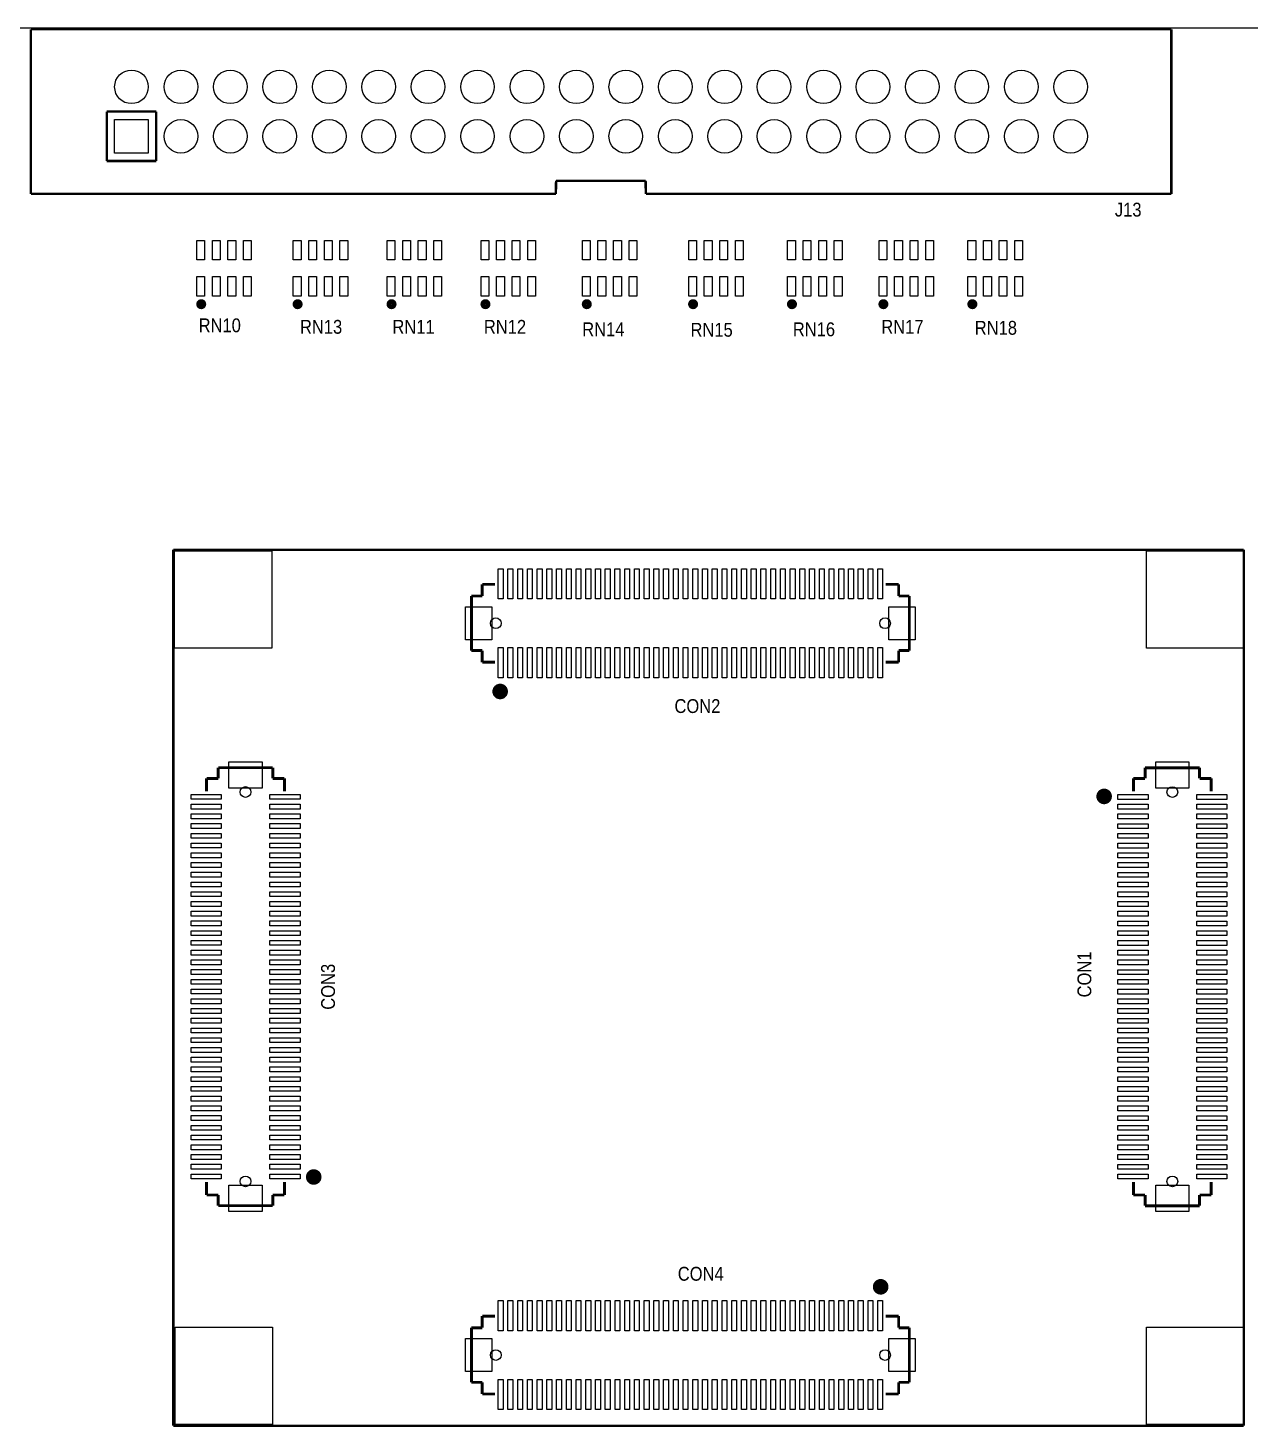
# Model space of a CAD drawing. Extents: x -1 to 188, y -4 to 106.
# Drawn here: x 48.1 to 110.9, y 34.5 to 106.3 of the extents above; entities that cross this region are included whole.
import ezdxf

# ---------------------------------------------------------------- set-up
doc = ezdxf.new("R2010")
doc.units = 0
for name, color, linetype in [('BG_OUTLINE', 3, 'CONTINUOUS'), ('BG_SILKSCREEN_TOP', 2, 'CONTINUOUS'), ('PG_SILKSCREEN_TOP', 6, 'CONTINUOUS'), ('PIN_TOP', 7, 'CONTINUOUS'), ('RD_SILKSCREEN_TOP', 8, 'CONTINUOUS')]:
    doc.layers.add(name, color=color, linetype=linetype)

msp = doc.modelspace()

# ---------------------------------------------------------------- linework, layer by layer
at = {"layer": 'BG_OUTLINE'}
msp.add_lwpolyline([(165.1, 106.3198), (45.988, 106.3198)], dxfattribs=at)
at = {"layer": 'BG_SILKSCREEN_TOP', "const_width": 0.127}
for points in [[(110.5591, 79.5223), (55.5589, 79.5223)], [(55.5589, 79.5223), (55.5589, 34.5222)], [(110.5591, 34.5222), (110.5591, 79.5223)], [(55.5589, 34.5222), (110.5591, 34.5222)]]:
    msp.add_lwpolyline(points, dxfattribs=at)
at = {"layer": 'PG_SILKSCREEN_TOP'}
for points, const_width in [([(48.2376, 106.2612), (106.8375, 106.2612)], 0.127), ([(48.2376, 97.8009), (48.2376, 106.2612)], 0.127), ([(106.8375, 106.2612), (106.8375, 97.8009)], 0.127), ([(52.1376, 102.031), (52.1376, 99.491)], 0.127), ([(54.6776, 102.031), (52.1376, 102.031)], 0.127), ([(54.6776, 99.491), (54.6776, 102.031)], 0.127), ([(52.1376, 99.491), (54.6776, 99.491)], 0.127), ([(75.2262, 98.475), (75.2124, 97.8009)], 0.127), ([(79.8241, 98.475), (75.2262, 98.475)], 0.127), ([(79.8375, 97.8009), (79.8241, 98.475)], 0.127), ([(75.2124, 97.8009), (48.2376, 97.8009)], 0.127), ([(106.8375, 97.8009), (79.8375, 97.8009)], 0.127), ([(71.4273, 77.1464), (71.4273, 77.7464)], 0.1501), ([(71.4273, 77.7464), (72.0943, 77.7464)], 0.1501), ([(92.8273, 77.7464), (92.1603, 77.7464)], 0.1501), ([(92.8273, 77.1464), (92.8273, 77.7464)], 0.1501), ([(70.8774, 74.3463), (70.8774, 77.1464)], 0.1501), ([(70.8774, 77.1464), (71.4273, 77.1464)], 0.1501), ([(93.3773, 77.1464), (92.8273, 77.1464)], 0.1501), ([(93.3773, 74.3463), (93.3773, 77.1464)], 0.1501), ([(71.4273, 74.3463), (70.8774, 74.3463)], 0.1501), ([(71.4273, 73.7464), (71.4273, 74.3463)], 0.1501), ([(92.8273, 73.7464), (92.8273, 74.3463)], 0.1501), ([(92.8273, 74.3463), (93.3773, 74.3463)], 0.1501), ([(72.0943, 73.7464), (71.4273, 73.7464)], 0.1501), ([(92.1603, 73.7464), (92.8273, 73.7464)], 0.1501), ([(60.6674, 68.3273), (57.8673, 68.3273)], 0.1501), ([(57.8673, 68.3273), (57.8673, 67.7774)], 0.1501), ([(60.6674, 67.7774), (60.6674, 68.3273)], 0.1501), ([(105.49, 67.7763), (105.49, 68.3263)], 0.1501), ([(105.49, 68.3263), (108.2901, 68.3263)], 0.1501), ([(108.2901, 68.3263), (108.2901, 67.7763)], 0.1501), ([(57.8673, 67.7774), (57.2673, 67.7774)], 0.1501), ([(57.2673, 67.7774), (57.2673, 67.1104)], 0.1501), ([(61.2673, 67.7774), (60.6674, 67.7774)], 0.1501), ([(61.2673, 67.1104), (61.2673, 67.7774)], 0.1501), ([(104.8901, 67.1093), (104.8901, 67.7763)], 0.1501), ([(104.8901, 67.7763), (105.49, 67.7763)], 0.1501), ([(108.2901, 67.7763), (108.8901, 67.7763)], 0.1501), ([(108.8901, 67.7763), (108.8901, 67.1093)], 0.1501), ([(57.2673, 46.3774), (57.2673, 47.0444)], 0.1501), ([(61.2673, 47.0444), (61.2673, 46.3774)], 0.1501), ([(104.8901, 47.0433), (104.8901, 46.3763)], 0.1501), ([(108.8901, 46.3763), (108.8901, 47.0433)], 0.1501), ([(57.8673, 46.3774), (57.2673, 46.3774)], 0.1501), ([(57.8673, 45.8274), (57.8673, 46.3774)], 0.1501), ([(61.2673, 46.3774), (60.6674, 46.3774)], 0.1501), ([(60.6674, 46.3774), (60.6674, 45.8274)], 0.1501), ([(104.8901, 46.3763), (105.49, 46.3763)], 0.1501), ([(105.49, 46.3763), (105.49, 45.8264)], 0.1501), ([(108.2901, 45.8264), (108.2901, 46.3763)], 0.1501), ([(108.2901, 46.3763), (108.8901, 46.3763)], 0.1501), ([(60.6674, 45.8274), (57.8673, 45.8274)], 0.1501), ([(105.49, 45.8264), (108.2901, 45.8264)], 0.1501), ([(71.4276, 39.5559), (70.8777, 39.5559)], 0.1501), ([(70.8777, 39.5559), (70.8777, 36.7558)], 0.1501), ([(72.0946, 40.1559), (71.4276, 40.1559)], 0.1501), ([(71.4276, 40.1559), (71.4276, 39.5559)], 0.1501), ([(92.1606, 40.1559), (92.8276, 40.1559)], 0.1501), ([(92.8276, 40.1559), (92.8276, 39.5559)], 0.1501), ([(92.8276, 39.5559), (93.3775, 39.5559)], 0.1501), ([(93.3775, 39.5559), (93.3775, 36.7558)], 0.1501), ([(70.8777, 36.7558), (71.4276, 36.7558)], 0.1501), ([(71.4276, 36.7558), (71.4276, 36.1559)], 0.1501), ([(93.3775, 36.7558), (92.8276, 36.7558)], 0.1501), ([(92.8276, 36.7558), (92.8276, 36.1559)], 0.1501), ([(71.4276, 36.1559), (72.0946, 36.1559)], 0.1501), ([(92.8276, 36.1559), (92.1606, 36.1559)], 0.1501)]:
    msp.add_lwpolyline(points, dxfattribs=dict(at, const_width=const_width))
for points, const_width in [([(57.121, 92.1365, 1), (56.86201, 92.13644, 1)], 0.254), ([(62.074, 92.1367, 1), (61.81501, 92.13674, 1)], 0.254), ([(66.9, 92.1365, 1), (66.64101, 92.13644, 1)], 0.254), ([(71.726, 92.1367, 1), (71.46701, 92.13674, 1)], 0.254), ([(76.933, 92.1365, 1), (76.67401, 92.13644, 1)], 0.254), ([(82.394, 92.1367, 1), (82.13501, 92.13674, 1)], 0.254), ([(87.474, 92.1365, 1), (87.21501, 92.13644, 1)], 0.254), ([(92.173, 92.1367, 1), (91.91401, 92.13674, 1)], 0.254), ([(96.745, 92.1367, 1), (96.48601, 92.13674, 1)], 0.254), ([(72.5521, 72.2412, 1), (72.1517, 72.24111, 1)], 0.4), ([(103.3849, 66.6516, 1), (103.38482, 67.05197, 1)], 0.4), ([(62.7725, 47.5021, 1), (62.77259, 47.10172, 1)], 0.4), ([(91.7029, 41.6611, 1), (92.10318, 41.66106, 1)], 0.4)]:
    msp.add_lwpolyline(points, format="xyb", close=True, dxfattribs=dict(at, const_width=const_width))
at = {"layer": 'PIN_TOP'}
for points in [[(52.544, 99.8974), (52.544, 101.6246), (54.2712, 101.6246), (54.2712, 99.8974)], [(57.1661, 94.4089), (56.7661, 94.4089), (56.7661, 95.4089), (57.1661, 95.4089)], [(57.9662, 94.4089), (57.5662, 94.4089), (57.5662, 95.4089), (57.9662, 95.4089)], [(58.766, 94.4089), (58.366, 94.4089), (58.366, 95.4089), (58.766, 95.4089)], [(59.5661, 94.4089), (59.1661, 94.4089), (59.1661, 95.4089), (59.5661, 95.4089)], [(62.1191, 94.4091), (61.7191, 94.4091), (61.7191, 95.4091), (62.1191, 95.4091)], [(62.9192, 94.4091), (62.5192, 94.4091), (62.5192, 95.4091), (62.9192, 95.4091)], [(63.719, 94.4091), (63.319, 94.4091), (63.319, 95.4091), (63.719, 95.4091)], [(64.5191, 94.4091), (64.1191, 94.4091), (64.1191, 95.4091), (64.5191, 95.4091)], [(66.9451, 94.4089), (66.5451, 94.4089), (66.5451, 95.4089), (66.9451, 95.4089)], [(67.7452, 94.4089), (67.3452, 94.4089), (67.3452, 95.4089), (67.7452, 95.4089)], [(68.545, 94.4089), (68.145, 94.4089), (68.145, 95.4089), (68.545, 95.4089)], [(69.3451, 94.4089), (68.9451, 94.4089), (68.9451, 95.4089), (69.3451, 95.4089)], [(71.7711, 94.4091), (71.3711, 94.4091), (71.3711, 95.4091), (71.7711, 95.4091)], [(72.5712, 94.4091), (72.1712, 94.4091), (72.1712, 95.4091), (72.5712, 95.4091)], [(73.371, 94.4091), (72.971, 94.4091), (72.971, 95.4091), (73.371, 95.4091)], [(74.1711, 94.4091), (73.7711, 94.4091), (73.7711, 95.4091), (74.1711, 95.4091)], [(76.9781, 94.4089), (76.5781, 94.4089), (76.5781, 95.4089), (76.9781, 95.4089)], [(77.7782, 94.4089), (77.3782, 94.4089), (77.3782, 95.4089), (77.7782, 95.4089)], [(78.578, 94.4089), (78.178, 94.4089), (78.178, 95.4089), (78.578, 95.4089)], [(79.3781, 94.4089), (78.9781, 94.4089), (78.9781, 95.4089), (79.3781, 95.4089)], [(82.4391, 94.4091), (82.0391, 94.4091), (82.0391, 95.4091), (82.4391, 95.4091)], [(83.2392, 94.4091), (82.8392, 94.4091), (82.8392, 95.4091), (83.2392, 95.4091)], [(84.039, 94.4091), (83.639, 94.4091), (83.639, 95.4091), (84.039, 95.4091)], [(84.8391, 94.4091), (84.4391, 94.4091), (84.4391, 95.4091), (84.8391, 95.4091)], [(87.5191, 94.4089), (87.1191, 94.4089), (87.1191, 95.4089), (87.5191, 95.4089)], [(88.3192, 94.4089), (87.9192, 94.4089), (87.9192, 95.4089), (88.3192, 95.4089)], [(89.119, 94.4089), (88.719, 94.4089), (88.719, 95.4089), (89.119, 95.4089)], [(89.9191, 94.4089), (89.5191, 94.4089), (89.5191, 95.4089), (89.9191, 95.4089)], [(92.2181, 94.4091), (91.8181, 94.4091), (91.8181, 95.4091), (92.2181, 95.4091)], [(93.0182, 94.4091), (92.6182, 94.4091), (92.6182, 95.4091), (93.0182, 95.4091)], [(93.818, 94.4091), (93.418, 94.4091), (93.418, 95.4091), (93.818, 95.4091)], [(94.6181, 94.4091), (94.2181, 94.4091), (94.2181, 95.4091), (94.6181, 95.4091)], [(96.7901, 94.4091), (96.3901, 94.4091), (96.3901, 95.4091), (96.7901, 95.4091)], [(97.5902, 94.4091), (97.1902, 94.4091), (97.1902, 95.4091), (97.5902, 95.4091)], [(98.39, 94.4091), (97.99, 94.4091), (97.99, 95.4091), (98.39, 95.4091)], [(99.1901, 94.4091), (98.7901, 94.4091), (98.7901, 95.4091), (99.1901, 95.4091)], [(57.1661, 92.5509), (56.7661, 92.5509), (56.7661, 93.5509), (57.1661, 93.5509)], [(57.9662, 92.5509), (57.5662, 92.5509), (57.5662, 93.5509), (57.9662, 93.5509)], [(58.766, 92.5509), (58.366, 92.5509), (58.366, 93.5509), (58.766, 93.5509)], [(59.5661, 92.5509), (59.1661, 92.5509), (59.1661, 93.5509), (59.5661, 93.5509)], [(62.1191, 92.5511), (61.7191, 92.5511), (61.7191, 93.5511), (62.1191, 93.5511)], [(62.9192, 92.5511), (62.5192, 92.5511), (62.5192, 93.5511), (62.9192, 93.5511)], [(63.719, 92.5511), (63.319, 92.5511), (63.319, 93.5511), (63.719, 93.5511)], [(64.5191, 92.5511), (64.1191, 92.5511), (64.1191, 93.5511), (64.5191, 93.5511)], [(66.9451, 92.5509), (66.5451, 92.5509), (66.5451, 93.5509), (66.9451, 93.5509)], [(67.7452, 92.5509), (67.3452, 92.5509), (67.3452, 93.5509), (67.7452, 93.5509)], [(68.545, 92.5509), (68.145, 92.5509), (68.145, 93.5509), (68.545, 93.5509)], [(69.3451, 92.5509), (68.9451, 92.5509), (68.9451, 93.5509), (69.3451, 93.5509)], [(71.7711, 92.5511), (71.3711, 92.5511), (71.3711, 93.5511), (71.7711, 93.5511)], [(72.5712, 92.5511), (72.1712, 92.5511), (72.1712, 93.5511), (72.5712, 93.5511)], [(73.371, 92.5511), (72.971, 92.5511), (72.971, 93.5511), (73.371, 93.5511)], [(74.1711, 92.5511), (73.7711, 92.5511), (73.7711, 93.5511), (74.1711, 93.5511)], [(76.9781, 92.5509), (76.5781, 92.5509), (76.5781, 93.5509), (76.9781, 93.5509)], [(77.7782, 92.5509), (77.3782, 92.5509), (77.3782, 93.5509), (77.7782, 93.5509)], [(78.578, 92.5509), (78.178, 92.5509), (78.178, 93.5509), (78.578, 93.5509)], [(79.3781, 92.5509), (78.9781, 92.5509), (78.9781, 93.5509), (79.3781, 93.5509)], [(82.4391, 92.5511), (82.0391, 92.5511), (82.0391, 93.5511), (82.4391, 93.5511)], [(83.2392, 92.5511), (82.8392, 92.5511), (82.8392, 93.5511), (83.2392, 93.5511)], [(84.039, 92.5511), (83.639, 92.5511), (83.639, 93.5511), (84.039, 93.5511)], [(84.8391, 92.5511), (84.4391, 92.5511), (84.4391, 93.5511), (84.8391, 93.5511)], [(87.5191, 92.5509), (87.1191, 92.5509), (87.1191, 93.5509), (87.5191, 93.5509)], [(88.3192, 92.5509), (87.9192, 92.5509), (87.9192, 93.5509), (88.3192, 93.5509)], [(89.119, 92.5509), (88.719, 92.5509), (88.719, 93.5509), (89.119, 93.5509)], [(89.9191, 92.5509), (89.5191, 92.5509), (89.5191, 93.5509), (89.9191, 93.5509)], [(92.2181, 92.5511), (91.8181, 92.5511), (91.8181, 93.5511), (92.2181, 93.5511)], [(93.0182, 92.5511), (92.6182, 92.5511), (92.6182, 93.5511), (93.0182, 93.5511)], [(93.818, 92.5511), (93.418, 92.5511), (93.418, 93.5511), (93.818, 93.5511)], [(94.6181, 92.5511), (94.2181, 92.5511), (94.2181, 93.5511), (94.6181, 93.5511)], [(96.7901, 92.5511), (96.3901, 92.5511), (96.3901, 93.5511), (96.7901, 93.5511)], [(97.5902, 92.5511), (97.1902, 92.5511), (97.1902, 93.5511), (97.5902, 93.5511)], [(98.39, 92.5511), (97.99, 92.5511), (97.99, 93.5511), (98.39, 93.5511)], [(99.1901, 92.5511), (98.7901, 92.5511), (98.7901, 93.5511), (99.1901, 93.5511)], [(55.6271, 74.4595), (55.6271, 79.4595), (60.6271, 79.4595), (60.6271, 74.4595)], [(105.5635, 74.4595), (105.5635, 79.4595), (110.5635, 79.4595), (110.5635, 74.4595)], [(72.25235, 76.99635), (72.25235, 78.54625), (72.50225, 78.54625), (72.50225, 76.99635)], [(72.75245, 76.99635), (72.75245, 78.54625), (73.00235, 78.54625), (73.00235, 76.99635)], [(73.25235, 76.99635), (73.25235, 78.54625), (73.50225, 78.54625), (73.50225, 76.99635)], [(73.75245, 76.99635), (73.75245, 78.54625), (74.00235, 78.54625), (74.00235, 76.99635)], [(74.25235, 76.99635), (74.25235, 78.54625), (74.50225, 78.54625), (74.50225, 76.99635)], [(74.75245, 76.99635), (74.75245, 78.54625), (75.00235, 78.54625), (75.00235, 76.99635)], [(75.25235, 76.99635), (75.25235, 78.54625), (75.50225, 78.54625), (75.50225, 76.99635)], [(75.75245, 76.99635), (75.75245, 78.54625), (76.00235, 78.54625), (76.00235, 76.99635)], [(76.25225, 76.99635), (76.25225, 78.54625), (76.50215, 78.54625), (76.50215, 76.99635)], [(76.75245, 76.99635), (76.75245, 78.54625), (77.00235, 78.54625), (77.00235, 76.99635)], [(77.25225, 76.99635), (77.25225, 78.54625), (77.50215, 78.54625), (77.50215, 76.99635)], [(77.75245, 76.99635), (77.75245, 78.54625), (78.00235, 78.54625), (78.00235, 76.99635)], [(78.25225, 76.99635), (78.25225, 78.54625), (78.50215, 78.54625), (78.50215, 76.99635)], [(78.75245, 76.99635), (78.75245, 78.54625), (79.00235, 78.54625), (79.00235, 76.99635)], [(79.25225, 76.99635), (79.25225, 78.54625), (79.50215, 78.54625), (79.50215, 76.99635)], [(79.75245, 76.99635), (79.75245, 78.54625), (80.00235, 78.54625), (80.00235, 76.99635)], [(80.25225, 76.99635), (80.25225, 78.54625), (80.50215, 78.54625), (80.50215, 76.99635)], [(80.75245, 76.99635), (80.75245, 78.54625), (81.00235, 78.54625), (81.00235, 76.99635)], [(81.25225, 76.99635), (81.25225, 78.54625), (81.50215, 78.54625), (81.50215, 76.99635)], [(81.75245, 76.99635), (81.75245, 78.54625), (82.00235, 78.54625), (82.00235, 76.99635)], [(82.25225, 76.99635), (82.25225, 78.54625), (82.50215, 78.54625), (82.50215, 76.99635)], [(82.75245, 76.99635), (82.75245, 78.54625), (83.00235, 78.54625), (83.00235, 76.99635)], [(83.25225, 76.99635), (83.25225, 78.54625), (83.50215, 78.54625), (83.50215, 76.99635)], [(83.75245, 76.99635), (83.75245, 78.54625), (84.00235, 78.54625), (84.00235, 76.99635)], [(84.25225, 76.99635), (84.25225, 78.54625), (84.50215, 78.54625), (84.50215, 76.99635)], [(84.75245, 76.99635), (84.75245, 78.54625), (85.00235, 78.54625), (85.00235, 76.99635)], [(85.25225, 76.99635), (85.25225, 78.54625), (85.50215, 78.54625), (85.50215, 76.99635)], [(85.75245, 76.99635), (85.75245, 78.54625), (86.00235, 78.54625), (86.00235, 76.99635)], [(86.25225, 76.99635), (86.25225, 78.54625), (86.50215, 78.54625), (86.50215, 76.99635)], [(86.75245, 76.99635), (86.75245, 78.54625), (87.00235, 78.54625), (87.00235, 76.99635)], [(87.25225, 76.99635), (87.25225, 78.54625), (87.50215, 78.54625), (87.50215, 76.99635)], [(87.75245, 76.99635), (87.75245, 78.54625), (88.00235, 78.54625), (88.00235, 76.99635)], [(88.25225, 76.99635), (88.25225, 78.54625), (88.50215, 78.54625), (88.50215, 76.99635)], [(88.75235, 76.99635), (88.75235, 78.54625), (89.00225, 78.54625), (89.00225, 76.99635)], [(89.25225, 76.99635), (89.25225, 78.54625), (89.50215, 78.54625), (89.50215, 76.99635)], [(89.75235, 76.99635), (89.75235, 78.54625), (90.00225, 78.54625), (90.00225, 76.99635)], [(90.25225, 76.99635), (90.25225, 78.54625), (90.50215, 78.54625), (90.50215, 76.99635)], [(90.75235, 76.99635), (90.75235, 78.54625), (91.00225, 78.54625), (91.00225, 76.99635)], [(91.25225, 76.99635), (91.25225, 78.54625), (91.50215, 78.54625), (91.50215, 76.99635)], [(91.75235, 76.99635), (91.75235, 78.54625), (92.00225, 78.54625), (92.00225, 76.99635)], [(70.5773, 74.8964), (70.5773, 76.5964), (71.9273, 76.5964), (71.9273, 74.8964)], [(92.3273, 74.8964), (92.3273, 76.5964), (93.6773, 76.5964), (93.6773, 74.8964)], [(72.25235, 72.94655), (72.25235, 74.49645), (72.50225, 74.49645), (72.50225, 72.94655)], [(72.75245, 72.94655), (72.75245, 74.49645), (73.00235, 74.49645), (73.00235, 72.94655)], [(73.25235, 72.94655), (73.25235, 74.49645), (73.50225, 74.49645), (73.50225, 72.94655)], [(73.75245, 72.94655), (73.75245, 74.49645), (74.00235, 74.49645), (74.00235, 72.94655)], [(74.25235, 72.94655), (74.25235, 74.49645), (74.50225, 74.49645), (74.50225, 72.94655)], [(74.75245, 72.94655), (74.75245, 74.49645), (75.00235, 74.49645), (75.00235, 72.94655)], [(75.25235, 72.94655), (75.25235, 74.49645), (75.50225, 74.49645), (75.50225, 72.94655)], [(75.75245, 72.94655), (75.75245, 74.49645), (76.00235, 74.49645), (76.00235, 72.94655)], [(76.25225, 72.94655), (76.25225, 74.49645), (76.50215, 74.49645), (76.50215, 72.94655)], [(76.75245, 72.94655), (76.75245, 74.49645), (77.00235, 74.49645), (77.00235, 72.94655)], [(77.25225, 72.94655), (77.25225, 74.49645), (77.50215, 74.49645), (77.50215, 72.94655)], [(77.75245, 72.94655), (77.75245, 74.49645), (78.00235, 74.49645), (78.00235, 72.94655)], [(78.25225, 72.94655), (78.25225, 74.49645), (78.50215, 74.49645), (78.50215, 72.94655)], [(78.75245, 72.94655), (78.75245, 74.49645), (79.00235, 74.49645), (79.00235, 72.94655)], [(79.25225, 72.94655), (79.25225, 74.49645), (79.50215, 74.49645), (79.50215, 72.94655)], [(79.75245, 72.94655), (79.75245, 74.49645), (80.00235, 74.49645), (80.00235, 72.94655)], [(80.25225, 72.94655), (80.25225, 74.49645), (80.50215, 74.49645), (80.50215, 72.94655)], [(80.75245, 72.94655), (80.75245, 74.49645), (81.00235, 74.49645), (81.00235, 72.94655)], [(81.25225, 72.94655), (81.25225, 74.49645), (81.50215, 74.49645), (81.50215, 72.94655)], [(81.75245, 72.94655), (81.75245, 74.49645), (82.00235, 74.49645), (82.00235, 72.94655)], [(82.25225, 72.94655), (82.25225, 74.49645), (82.50215, 74.49645), (82.50215, 72.94655)], [(82.75245, 72.94655), (82.75245, 74.49645), (83.00235, 74.49645), (83.00235, 72.94655)], [(83.25225, 72.94655), (83.25225, 74.49645), (83.50215, 74.49645), (83.50215, 72.94655)], [(83.75245, 72.94655), (83.75245, 74.49645), (84.00235, 74.49645), (84.00235, 72.94655)], [(84.25225, 72.94655), (84.25225, 74.49645), (84.50215, 74.49645), (84.50215, 72.94655)], [(84.75245, 72.94655), (84.75245, 74.49645), (85.00235, 74.49645), (85.00235, 72.94655)], [(85.25225, 72.94655), (85.25225, 74.49645), (85.50215, 74.49645), (85.50215, 72.94655)], [(85.75245, 72.94655), (85.75245, 74.49645), (86.00235, 74.49645), (86.00235, 72.94655)], [(86.25225, 72.94655), (86.25225, 74.49645), (86.50215, 74.49645), (86.50215, 72.94655)], [(86.75245, 72.94655), (86.75245, 74.49645), (87.00235, 74.49645), (87.00235, 72.94655)], [(87.25225, 72.94655), (87.25225, 74.49645), (87.50215, 74.49645), (87.50215, 72.94655)], [(87.75245, 72.94655), (87.75245, 74.49645), (88.00235, 74.49645), (88.00235, 72.94655)], [(88.25225, 72.94655), (88.25225, 74.49645), (88.50215, 74.49645), (88.50215, 72.94655)], [(88.75235, 72.94655), (88.75235, 74.49645), (89.00225, 74.49645), (89.00225, 72.94655)], [(89.25225, 72.94655), (89.25225, 74.49645), (89.50215, 74.49645), (89.50215, 72.94655)], [(89.75235, 72.94655), (89.75235, 74.49645), (90.00225, 74.49645), (90.00225, 72.94655)], [(90.25225, 72.94655), (90.25225, 74.49645), (90.50215, 74.49645), (90.50215, 72.94655)], [(90.75235, 72.94655), (90.75235, 74.49645), (91.00225, 74.49645), (91.00225, 72.94655)], [(91.25225, 72.94655), (91.25225, 74.49645), (91.50215, 74.49645), (91.50215, 72.94655)], [(91.75235, 72.94655), (91.75235, 74.49645), (92.00225, 74.49645), (92.00225, 72.94655)], [(60.1173, 67.2774), (58.4173, 67.2774), (58.4173, 68.6274), (60.1173, 68.6274)], [(106.0401, 68.6263), (107.7401, 68.6263), (107.7401, 67.2763), (106.0401, 67.2763)], [(58.01735, 66.70245), (56.46745, 66.70245), (56.46745, 66.95235), (58.01735, 66.95235)], [(62.06715, 66.70245), (60.51725, 66.70245), (60.51725, 66.95235), (62.06715, 66.95235)], [(104.09025, 66.95125), (105.64015, 66.95125), (105.64015, 66.70135), (104.09025, 66.70135)], [(108.14005, 66.95125), (109.68995, 66.95125), (109.68995, 66.70135), (108.14005, 66.70135)], [(58.01735, 66.20235), (56.46745, 66.20235), (56.46745, 66.45225), (58.01735, 66.45225)], [(62.06715, 66.20235), (60.51725, 66.20235), (60.51725, 66.45225), (62.06715, 66.45225)], [(104.09025, 66.45115), (105.64015, 66.45115), (105.64015, 66.20125), (104.09025, 66.20125)], [(108.14005, 66.45115), (109.68995, 66.45115), (109.68995, 66.20125), (108.14005, 66.20125)], [(58.01735, 65.70245), (56.46745, 65.70245), (56.46745, 65.95235), (58.01735, 65.95235)], [(58.01735, 65.20235), (56.46745, 65.20235), (56.46745, 65.45225), (58.01735, 65.45225)], [(62.06715, 65.70245), (60.51725, 65.70245), (60.51725, 65.95235), (62.06715, 65.95235)], [(62.06715, 65.20235), (60.51725, 65.20235), (60.51725, 65.45225), (62.06715, 65.45225)], [(104.09025, 65.95125), (105.64015, 65.95125), (105.64015, 65.70135), (104.09025, 65.70135)], [(104.09025, 65.45115), (105.64015, 65.45115), (105.64015, 65.20125), (104.09025, 65.20125)], [(108.14005, 65.95125), (109.68995, 65.95125), (109.68995, 65.70135), (108.14005, 65.70135)], [(108.14005, 65.45115), (109.68995, 65.45115), (109.68995, 65.20125), (108.14005, 65.20125)], [(58.01735, 64.70245), (56.46745, 64.70245), (56.46745, 64.95235), (58.01735, 64.95235)], [(62.06715, 64.70245), (60.51725, 64.70245), (60.51725, 64.95235), (62.06715, 64.95235)], [(104.09025, 64.95125), (105.64015, 64.95125), (105.64015, 64.70135), (104.09025, 64.70135)], [(108.14005, 64.95125), (109.68995, 64.95125), (109.68995, 64.70135), (108.14005, 64.70135)], [(58.01735, 64.20235), (56.46745, 64.20235), (56.46745, 64.45225), (58.01735, 64.45225)], [(62.06715, 64.20235), (60.51725, 64.20235), (60.51725, 64.45225), (62.06715, 64.45225)], [(104.09025, 64.45115), (105.64015, 64.45115), (105.64015, 64.20125), (104.09025, 64.20125)], [(108.14005, 64.45115), (109.68995, 64.45115), (109.68995, 64.20125), (108.14005, 64.20125)], [(58.01735, 63.70245), (56.46745, 63.70245), (56.46745, 63.95235), (58.01735, 63.95235)], [(58.01735, 63.20235), (56.46745, 63.20235), (56.46745, 63.45225), (58.01735, 63.45225)], [(62.06715, 63.70245), (60.51725, 63.70245), (60.51725, 63.95235), (62.06715, 63.95235)], [(62.06715, 63.20235), (60.51725, 63.20235), (60.51725, 63.45225), (62.06715, 63.45225)], [(104.09025, 63.95125), (105.64015, 63.95125), (105.64015, 63.70135), (104.09025, 63.70135)], [(104.09025, 63.45115), (105.64015, 63.45115), (105.64015, 63.20125), (104.09025, 63.20125)], [(108.14005, 63.95125), (109.68995, 63.95125), (109.68995, 63.70135), (108.14005, 63.70135)], [(108.14005, 63.45115), (109.68995, 63.45115), (109.68995, 63.20125), (108.14005, 63.20125)], [(58.01735, 62.70255), (56.46745, 62.70255), (56.46745, 62.95245), (58.01735, 62.95245)], [(62.06715, 62.70255), (60.51725, 62.70255), (60.51725, 62.95245), (62.06715, 62.95245)], [(104.09025, 62.95135), (105.64015, 62.95135), (105.64015, 62.70145), (104.09025, 62.70145)], [(108.14005, 62.95135), (109.68995, 62.95135), (109.68995, 62.70145), (108.14005, 62.70145)], [(58.01735, 62.20235), (56.46745, 62.20235), (56.46745, 62.45225), (58.01735, 62.45225)], [(58.01735, 61.70255), (56.46745, 61.70255), (56.46745, 61.95245), (58.01735, 61.95245)], [(62.06715, 62.20235), (60.51725, 62.20235), (60.51725, 62.45225), (62.06715, 62.45225)], [(62.06715, 61.70255), (60.51725, 61.70255), (60.51725, 61.95245), (62.06715, 61.95245)], [(104.09025, 62.45115), (105.64015, 62.45115), (105.64015, 62.20125), (104.09025, 62.20125)], [(104.09025, 61.95135), (105.64015, 61.95135), (105.64015, 61.70145), (104.09025, 61.70145)], [(108.14005, 62.45115), (109.68995, 62.45115), (109.68995, 62.20125), (108.14005, 62.20125)], [(108.14005, 61.95135), (109.68995, 61.95135), (109.68995, 61.70145), (108.14005, 61.70145)], [(58.01735, 61.20235), (56.46745, 61.20235), (56.46745, 61.45225), (58.01735, 61.45225)], [(62.06715, 61.20235), (60.51725, 61.20235), (60.51725, 61.45225), (62.06715, 61.45225)], [(104.09025, 61.45115), (105.64015, 61.45115), (105.64015, 61.20125), (104.09025, 61.20125)], [(108.14005, 61.45115), (109.68995, 61.45115), (109.68995, 61.20125), (108.14005, 61.20125)], [(58.01735, 60.70255), (56.46745, 60.70255), (56.46745, 60.95245), (58.01735, 60.95245)], [(58.01735, 60.20235), (56.46745, 60.20235), (56.46745, 60.45225), (58.01735, 60.45225)], [(62.06715, 60.70255), (60.51725, 60.70255), (60.51725, 60.95245), (62.06715, 60.95245)], [(62.06715, 60.20235), (60.51725, 60.20235), (60.51725, 60.45225), (62.06715, 60.45225)], [(104.09025, 60.95135), (105.64015, 60.95135), (105.64015, 60.70145), (104.09025, 60.70145)], [(104.09025, 60.45115), (105.64015, 60.45115), (105.64015, 60.20125), (104.09025, 60.20125)], [(108.14005, 60.95135), (109.68995, 60.95135), (109.68995, 60.70145), (108.14005, 60.70145)], [(108.14005, 60.45115), (109.68995, 60.45115), (109.68995, 60.20125), (108.14005, 60.20125)], [(58.01735, 59.70255), (56.46745, 59.70255), (56.46745, 59.95245), (58.01735, 59.95245)], [(62.06715, 59.70255), (60.51725, 59.70255), (60.51725, 59.95245), (62.06715, 59.95245)], [(104.09025, 59.95135), (105.64015, 59.95135), (105.64015, 59.70145), (104.09025, 59.70145)], [(108.14005, 59.95135), (109.68995, 59.95135), (109.68995, 59.70145), (108.14005, 59.70145)], [(58.01735, 59.20235), (56.46745, 59.20235), (56.46745, 59.45225), (58.01735, 59.45225)], [(58.01735, 58.70255), (56.46745, 58.70255), (56.46745, 58.95245), (58.01735, 58.95245)], [(62.06715, 59.20235), (60.51725, 59.20235), (60.51725, 59.45225), (62.06715, 59.45225)], [(62.06715, 58.70255), (60.51725, 58.70255), (60.51725, 58.95245), (62.06715, 58.95245)], [(104.09025, 59.45115), (105.64015, 59.45115), (105.64015, 59.20125), (104.09025, 59.20125)], [(104.09025, 58.95135), (105.64015, 58.95135), (105.64015, 58.70145), (104.09025, 58.70145)], [(108.14005, 59.45115), (109.68995, 59.45115), (109.68995, 59.20125), (108.14005, 59.20125)], [(108.14005, 58.95135), (109.68995, 58.95135), (109.68995, 58.70145), (108.14005, 58.70145)], [(58.01735, 58.20235), (56.46745, 58.20235), (56.46745, 58.45225), (58.01735, 58.45225)], [(62.06715, 58.20235), (60.51725, 58.20235), (60.51725, 58.45225), (62.06715, 58.45225)], [(104.09025, 58.45115), (105.64015, 58.45115), (105.64015, 58.20125), (104.09025, 58.20125)], [(108.14005, 58.45115), (109.68995, 58.45115), (109.68995, 58.20125), (108.14005, 58.20125)], [(58.01735, 57.70255), (56.46745, 57.70255), (56.46745, 57.95245), (58.01735, 57.95245)], [(62.06715, 57.70255), (60.51725, 57.70255), (60.51725, 57.95245), (62.06715, 57.95245)], [(104.09025, 57.95135), (105.64015, 57.95135), (105.64015, 57.70145), (104.09025, 57.70145)], [(108.14005, 57.95135), (109.68995, 57.95135), (109.68995, 57.70145), (108.14005, 57.70145)], [(58.01735, 57.20235), (56.46745, 57.20235), (56.46745, 57.45225), (58.01735, 57.45225)], [(58.01735, 56.70255), (56.46745, 56.70255), (56.46745, 56.95245), (58.01735, 56.95245)], [(62.06715, 57.20235), (60.51725, 57.20235), (60.51725, 57.45225), (62.06715, 57.45225)], [(62.06715, 56.70255), (60.51725, 56.70255), (60.51725, 56.95245), (62.06715, 56.95245)], [(104.09025, 57.45115), (105.64015, 57.45115), (105.64015, 57.20125), (104.09025, 57.20125)], [(104.09025, 56.95135), (105.64015, 56.95135), (105.64015, 56.70145), (104.09025, 56.70145)], [(108.14005, 57.45115), (109.68995, 57.45115), (109.68995, 57.20125), (108.14005, 57.20125)], [(108.14005, 56.95135), (109.68995, 56.95135), (109.68995, 56.70145), (108.14005, 56.70145)], [(58.01735, 56.20235), (56.46745, 56.20235), (56.46745, 56.45225), (58.01735, 56.45225)], [(62.06715, 56.20235), (60.51725, 56.20235), (60.51725, 56.45225), (62.06715, 56.45225)], [(104.09025, 56.45115), (105.64015, 56.45115), (105.64015, 56.20125), (104.09025, 56.20125)], [(108.14005, 56.45115), (109.68995, 56.45115), (109.68995, 56.20125), (108.14005, 56.20125)], [(58.01735, 55.70255), (56.46745, 55.70255), (56.46745, 55.95245), (58.01735, 55.95245)], [(58.01735, 55.20235), (56.46745, 55.20235), (56.46745, 55.45225), (58.01735, 55.45225)], [(62.06715, 55.70255), (60.51725, 55.70255), (60.51725, 55.95245), (62.06715, 55.95245)], [(62.06715, 55.20235), (60.51725, 55.20235), (60.51725, 55.45225), (62.06715, 55.45225)], [(104.09025, 55.95135), (105.64015, 55.95135), (105.64015, 55.70145), (104.09025, 55.70145)], [(104.09025, 55.45115), (105.64015, 55.45115), (105.64015, 55.20125), (104.09025, 55.20125)], [(108.14005, 55.95135), (109.68995, 55.95135), (109.68995, 55.70145), (108.14005, 55.70145)], [(108.14005, 55.45115), (109.68995, 55.45115), (109.68995, 55.20125), (108.14005, 55.20125)], [(58.01735, 54.70255), (56.46745, 54.70255), (56.46745, 54.95245), (58.01735, 54.95245)], [(62.06715, 54.70255), (60.51725, 54.70255), (60.51725, 54.95245), (62.06715, 54.95245)], [(104.09025, 54.95135), (105.64015, 54.95135), (105.64015, 54.70145), (104.09025, 54.70145)], [(108.14005, 54.95135), (109.68995, 54.95135), (109.68995, 54.70145), (108.14005, 54.70145)], [(58.01735, 54.20235), (56.46745, 54.20235), (56.46745, 54.45225), (58.01735, 54.45225)], [(58.01735, 53.70255), (56.46745, 53.70255), (56.46745, 53.95245), (58.01735, 53.95245)], [(62.06715, 54.20235), (60.51725, 54.20235), (60.51725, 54.45225), (62.06715, 54.45225)], [(62.06715, 53.70255), (60.51725, 53.70255), (60.51725, 53.95245), (62.06715, 53.95245)], [(104.09025, 54.45115), (105.64015, 54.45115), (105.64015, 54.20125), (104.09025, 54.20125)], [(104.09025, 53.95135), (105.64015, 53.95135), (105.64015, 53.70145), (104.09025, 53.70145)], [(108.14005, 54.45115), (109.68995, 54.45115), (109.68995, 54.20125), (108.14005, 54.20125)], [(108.14005, 53.95135), (109.68995, 53.95135), (109.68995, 53.70145), (108.14005, 53.70145)], [(58.01735, 53.20235), (56.46745, 53.20235), (56.46745, 53.45225), (58.01735, 53.45225)], [(62.06715, 53.20235), (60.51725, 53.20235), (60.51725, 53.45225), (62.06715, 53.45225)], [(104.09025, 53.45115), (105.64015, 53.45115), (105.64015, 53.20125), (104.09025, 53.20125)], [(108.14005, 53.45115), (109.68995, 53.45115), (109.68995, 53.20125), (108.14005, 53.20125)], [(58.01735, 52.70255), (56.46745, 52.70255), (56.46745, 52.95245), (58.01735, 52.95245)], [(62.06715, 52.70255), (60.51725, 52.70255), (60.51725, 52.95245), (62.06715, 52.95245)], [(104.09025, 52.95135), (105.64015, 52.95135), (105.64015, 52.70145), (104.09025, 52.70145)], [(108.14005, 52.95135), (109.68995, 52.95135), (109.68995, 52.70145), (108.14005, 52.70145)], [(58.01735, 52.20235), (56.46745, 52.20235), (56.46745, 52.45225), (58.01735, 52.45225)], [(58.01735, 51.70255), (56.46745, 51.70255), (56.46745, 51.95245), (58.01735, 51.95245)], [(62.06715, 52.20235), (60.51725, 52.20235), (60.51725, 52.45225), (62.06715, 52.45225)], [(62.06715, 51.70255), (60.51725, 51.70255), (60.51725, 51.95245), (62.06715, 51.95245)], [(104.09025, 52.45115), (105.64015, 52.45115), (105.64015, 52.20125), (104.09025, 52.20125)], [(104.09025, 51.95135), (105.64015, 51.95135), (105.64015, 51.70145), (104.09025, 51.70145)], [(108.14005, 52.45115), (109.68995, 52.45115), (109.68995, 52.20125), (108.14005, 52.20125)], [(108.14005, 51.95135), (109.68995, 51.95135), (109.68995, 51.70145), (108.14005, 51.70145)], [(58.01735, 51.20235), (56.46745, 51.20235), (56.46745, 51.45225), (58.01735, 51.45225)], [(62.06715, 51.20235), (60.51725, 51.20235), (60.51725, 51.45225), (62.06715, 51.45225)], [(104.09025, 51.45115), (105.64015, 51.45115), (105.64015, 51.20125), (104.09025, 51.20125)], [(108.14005, 51.45115), (109.68995, 51.45115), (109.68995, 51.20125), (108.14005, 51.20125)], [(58.01735, 50.70255), (56.46745, 50.70255), (56.46745, 50.95245), (58.01735, 50.95245)], [(58.01735, 50.20245), (56.46745, 50.20245), (56.46745, 50.45235), (58.01735, 50.45235)], [(62.06715, 50.70255), (60.51725, 50.70255), (60.51725, 50.95245), (62.06715, 50.95245)], [(62.06715, 50.20245), (60.51725, 50.20245), (60.51725, 50.45235), (62.06715, 50.45235)], [(104.09025, 50.95135), (105.64015, 50.95135), (105.64015, 50.70145), (104.09025, 50.70145)], [(104.09025, 50.45125), (105.64015, 50.45125), (105.64015, 50.20135), (104.09025, 50.20135)], [(108.14005, 50.95135), (109.68995, 50.95135), (109.68995, 50.70145), (108.14005, 50.70145)], [(108.14005, 50.45125), (109.68995, 50.45125), (109.68995, 50.20135), (108.14005, 50.20135)], [(58.01735, 49.70255), (56.46745, 49.70255), (56.46745, 49.95245), (58.01735, 49.95245)], [(62.06715, 49.70255), (60.51725, 49.70255), (60.51725, 49.95245), (62.06715, 49.95245)], [(104.09025, 49.95135), (105.64015, 49.95135), (105.64015, 49.70145), (104.09025, 49.70145)], [(108.14005, 49.95135), (109.68995, 49.95135), (109.68995, 49.70145), (108.14005, 49.70145)], [(58.01735, 49.20245), (56.46745, 49.20245), (56.46745, 49.45235), (58.01735, 49.45235)], [(58.01735, 48.70255), (56.46745, 48.70255), (56.46745, 48.95245), (58.01735, 48.95245)], [(62.06715, 49.20245), (60.51725, 49.20245), (60.51725, 49.45235), (62.06715, 49.45235)], [(62.06715, 48.70255), (60.51725, 48.70255), (60.51725, 48.95245), (62.06715, 48.95245)], [(104.09025, 49.45125), (105.64015, 49.45125), (105.64015, 49.20135), (104.09025, 49.20135)], [(104.09025, 48.95135), (105.64015, 48.95135), (105.64015, 48.70145), (104.09025, 48.70145)], [(108.14005, 49.45125), (109.68995, 49.45125), (109.68995, 49.20135), (108.14005, 49.20135)], [(108.14005, 48.95135), (109.68995, 48.95135), (109.68995, 48.70145), (108.14005, 48.70145)], [(58.01735, 48.20245), (56.46745, 48.20245), (56.46745, 48.45235), (58.01735, 48.45235)], [(62.06715, 48.20245), (60.51725, 48.20245), (60.51725, 48.45235), (62.06715, 48.45235)], [(104.09025, 48.45125), (105.64015, 48.45125), (105.64015, 48.20135), (104.09025, 48.20135)], [(108.14005, 48.45125), (109.68995, 48.45125), (109.68995, 48.20135), (108.14005, 48.20135)], [(58.01735, 47.70255), (56.46745, 47.70255), (56.46745, 47.95245), (58.01735, 47.95245)], [(58.01735, 47.20245), (56.46745, 47.20245), (56.46745, 47.45235), (58.01735, 47.45235)], [(62.06715, 47.70255), (60.51725, 47.70255), (60.51725, 47.95245), (62.06715, 47.95245)], [(62.06715, 47.20245), (60.51725, 47.20245), (60.51725, 47.45235), (62.06715, 47.45235)], [(104.09025, 47.95135), (105.64015, 47.95135), (105.64015, 47.70145), (104.09025, 47.70145)], [(104.09025, 47.45125), (105.64015, 47.45125), (105.64015, 47.20135), (104.09025, 47.20135)], [(108.14005, 47.95135), (109.68995, 47.95135), (109.68995, 47.70145), (108.14005, 47.70145)], [(108.14005, 47.45125), (109.68995, 47.45125), (109.68995, 47.20135), (108.14005, 47.20135)], [(60.1173, 45.5274), (58.4173, 45.5274), (58.4173, 46.8774), (60.1173, 46.8774)], [(106.0401, 46.8763), (107.7401, 46.8763), (107.7401, 45.5263), (106.0401, 45.5263)], [(72.50255, 40.95575), (72.50255, 39.40585), (72.25265, 39.40585), (72.25265, 40.95575)], [(73.00265, 40.95575), (73.00265, 39.40585), (72.75275, 39.40585), (72.75275, 40.95575)], [(73.50255, 40.95575), (73.50255, 39.40585), (73.25265, 39.40585), (73.25265, 40.95575)], [(74.00265, 40.95575), (74.00265, 39.40585), (73.75275, 39.40585), (73.75275, 40.95575)], [(74.50255, 40.95575), (74.50255, 39.40585), (74.25265, 39.40585), (74.25265, 40.95575)], [(75.00265, 40.95575), (75.00265, 39.40585), (74.75275, 39.40585), (74.75275, 40.95575)], [(75.50255, 40.95575), (75.50255, 39.40585), (75.25265, 39.40585), (75.25265, 40.95575)], [(76.00265, 40.95575), (76.00265, 39.40585), (75.75275, 39.40585), (75.75275, 40.95575)], [(76.50245, 40.95575), (76.50245, 39.40585), (76.25255, 39.40585), (76.25255, 40.95575)], [(77.00265, 40.95575), (77.00265, 39.40585), (76.75275, 39.40585), (76.75275, 40.95575)], [(77.50245, 40.95575), (77.50245, 39.40585), (77.25255, 39.40585), (77.25255, 40.95575)], [(78.00265, 40.95575), (78.00265, 39.40585), (77.75275, 39.40585), (77.75275, 40.95575)], [(78.50245, 40.95575), (78.50245, 39.40585), (78.25255, 39.40585), (78.25255, 40.95575)], [(79.00265, 40.95575), (79.00265, 39.40585), (78.75275, 39.40585), (78.75275, 40.95575)], [(79.50245, 40.95575), (79.50245, 39.40585), (79.25255, 39.40585), (79.25255, 40.95575)], [(80.00265, 40.95575), (80.00265, 39.40585), (79.75275, 39.40585), (79.75275, 40.95575)], [(80.50245, 40.95575), (80.50245, 39.40585), (80.25255, 39.40585), (80.25255, 40.95575)], [(81.00265, 40.95575), (81.00265, 39.40585), (80.75275, 39.40585), (80.75275, 40.95575)], [(81.50245, 40.95575), (81.50245, 39.40585), (81.25255, 39.40585), (81.25255, 40.95575)], [(82.00265, 40.95575), (82.00265, 39.40585), (81.75275, 39.40585), (81.75275, 40.95575)], [(82.50245, 40.95575), (82.50245, 39.40585), (82.25255, 39.40585), (82.25255, 40.95575)], [(83.00265, 40.95575), (83.00265, 39.40585), (82.75275, 39.40585), (82.75275, 40.95575)], [(83.50245, 40.95575), (83.50245, 39.40585), (83.25255, 39.40585), (83.25255, 40.95575)], [(84.00265, 40.95575), (84.00265, 39.40585), (83.75275, 39.40585), (83.75275, 40.95575)], [(84.50245, 40.95575), (84.50245, 39.40585), (84.25255, 39.40585), (84.25255, 40.95575)], [(85.00265, 40.95575), (85.00265, 39.40585), (84.75275, 39.40585), (84.75275, 40.95575)], [(85.50245, 40.95575), (85.50245, 39.40585), (85.25255, 39.40585), (85.25255, 40.95575)], [(86.00265, 40.95575), (86.00265, 39.40585), (85.75275, 39.40585), (85.75275, 40.95575)], [(86.50245, 40.95575), (86.50245, 39.40585), (86.25255, 39.40585), (86.25255, 40.95575)], [(87.00265, 40.95575), (87.00265, 39.40585), (86.75275, 39.40585), (86.75275, 40.95575)], [(87.50245, 40.95575), (87.50245, 39.40585), (87.25255, 39.40585), (87.25255, 40.95575)], [(88.00265, 40.95575), (88.00265, 39.40585), (87.75275, 39.40585), (87.75275, 40.95575)], [(88.50245, 40.95575), (88.50245, 39.40585), (88.25255, 39.40585), (88.25255, 40.95575)], [(89.00255, 40.95575), (89.00255, 39.40585), (88.75265, 39.40585), (88.75265, 40.95575)], [(89.50245, 40.95575), (89.50245, 39.40585), (89.25255, 39.40585), (89.25255, 40.95575)], [(90.00255, 40.95575), (90.00255, 39.40585), (89.75265, 39.40585), (89.75265, 40.95575)], [(90.50245, 40.95575), (90.50245, 39.40585), (90.25255, 39.40585), (90.25255, 40.95575)], [(91.00255, 40.95575), (91.00255, 39.40585), (90.75265, 39.40585), (90.75265, 40.95575)], [(91.50245, 40.95575), (91.50245, 39.40585), (91.25255, 39.40585), (91.25255, 40.95575)], [(92.00255, 40.95575), (92.00255, 39.40585), (91.75265, 39.40585), (91.75265, 40.95575)], [(55.6525, 34.5815), (55.6525, 39.5815), (60.6525, 39.5815), (60.6525, 34.5815)], [(105.5635, 34.5815), (105.5635, 39.5815), (110.5635, 39.5815), (110.5635, 34.5815)], [(71.9276, 39.0059), (71.9276, 37.3059), (70.5776, 37.3059), (70.5776, 39.0059)], [(93.6776, 39.0059), (93.6776, 37.3059), (92.3276, 37.3059), (92.3276, 39.0059)], [(72.50255, 36.90595), (72.50255, 35.35605), (72.25265, 35.35605), (72.25265, 36.90595)], [(73.00265, 36.90595), (73.00265, 35.35605), (72.75275, 35.35605), (72.75275, 36.90595)], [(73.50255, 36.90595), (73.50255, 35.35605), (73.25265, 35.35605), (73.25265, 36.90595)], [(74.00265, 36.90595), (74.00265, 35.35605), (73.75275, 35.35605), (73.75275, 36.90595)], [(74.50255, 36.90595), (74.50255, 35.35605), (74.25265, 35.35605), (74.25265, 36.90595)], [(75.00265, 36.90595), (75.00265, 35.35605), (74.75275, 35.35605), (74.75275, 36.90595)], [(75.50255, 36.90595), (75.50255, 35.35605), (75.25265, 35.35605), (75.25265, 36.90595)], [(76.00265, 36.90595), (76.00265, 35.35605), (75.75275, 35.35605), (75.75275, 36.90595)], [(76.50245, 36.90595), (76.50245, 35.35605), (76.25255, 35.35605), (76.25255, 36.90595)], [(77.00265, 36.90595), (77.00265, 35.35605), (76.75275, 35.35605), (76.75275, 36.90595)], [(77.50245, 36.90595), (77.50245, 35.35605), (77.25255, 35.35605), (77.25255, 36.90595)], [(78.00265, 36.90595), (78.00265, 35.35605), (77.75275, 35.35605), (77.75275, 36.90595)], [(78.50245, 36.90595), (78.50245, 35.35605), (78.25255, 35.35605), (78.25255, 36.90595)], [(79.00265, 36.90595), (79.00265, 35.35605), (78.75275, 35.35605), (78.75275, 36.90595)], [(79.50245, 36.90595), (79.50245, 35.35605), (79.25255, 35.35605), (79.25255, 36.90595)], [(80.00265, 36.90595), (80.00265, 35.35605), (79.75275, 35.35605), (79.75275, 36.90595)], [(80.50245, 36.90595), (80.50245, 35.35605), (80.25255, 35.35605), (80.25255, 36.90595)], [(81.00265, 36.90595), (81.00265, 35.35605), (80.75275, 35.35605), (80.75275, 36.90595)], [(81.50245, 36.90595), (81.50245, 35.35605), (81.25255, 35.35605), (81.25255, 36.90595)], [(82.00265, 36.90595), (82.00265, 35.35605), (81.75275, 35.35605), (81.75275, 36.90595)], [(82.50245, 36.90595), (82.50245, 35.35605), (82.25255, 35.35605), (82.25255, 36.90595)], [(83.00265, 36.90595), (83.00265, 35.35605), (82.75275, 35.35605), (82.75275, 36.90595)], [(83.50245, 36.90595), (83.50245, 35.35605), (83.25255, 35.35605), (83.25255, 36.90595)], [(84.00265, 36.90595), (84.00265, 35.35605), (83.75275, 35.35605), (83.75275, 36.90595)], [(84.50245, 36.90595), (84.50245, 35.35605), (84.25255, 35.35605), (84.25255, 36.90595)], [(85.00265, 36.90595), (85.00265, 35.35605), (84.75275, 35.35605), (84.75275, 36.90595)], [(85.50245, 36.90595), (85.50245, 35.35605), (85.25255, 35.35605), (85.25255, 36.90595)], [(86.00265, 36.90595), (86.00265, 35.35605), (85.75275, 35.35605), (85.75275, 36.90595)], [(86.50245, 36.90595), (86.50245, 35.35605), (86.25255, 35.35605), (86.25255, 36.90595)], [(87.00265, 36.90595), (87.00265, 35.35605), (86.75275, 35.35605), (86.75275, 36.90595)], [(87.50245, 36.90595), (87.50245, 35.35605), (87.25255, 35.35605), (87.25255, 36.90595)], [(88.00265, 36.90595), (88.00265, 35.35605), (87.75275, 35.35605), (87.75275, 36.90595)], [(88.50245, 36.90595), (88.50245, 35.35605), (88.25255, 35.35605), (88.25255, 36.90595)], [(89.00255, 36.90595), (89.00255, 35.35605), (88.75265, 35.35605), (88.75265, 36.90595)], [(89.50245, 36.90595), (89.50245, 35.35605), (89.25255, 35.35605), (89.25255, 36.90595)], [(90.00255, 36.90595), (90.00255, 35.35605), (89.75265, 35.35605), (89.75265, 36.90595)], [(90.50245, 36.90595), (90.50245, 35.35605), (90.25255, 35.35605), (90.25255, 36.90595)], [(91.00255, 36.90595), (91.00255, 35.35605), (90.75265, 35.35605), (90.75265, 36.90595)], [(91.50245, 36.90595), (91.50245, 35.35605), (91.25255, 35.35605), (91.25255, 36.90595)], [(92.00255, 36.90595), (92.00255, 35.35605), (91.75265, 35.35605), (91.75265, 36.90595)]]:
    msp.add_lwpolyline(points, close=True, dxfattribs=at)
for centre, radius in [((53.4076, 103.301), 0.8636), ((55.9476, 103.301), 0.8636), ((58.4876, 103.301), 0.8636), ((61.0276, 103.301), 0.8636), ((63.5676, 103.301), 0.8636), ((66.1076, 103.301), 0.8636), ((68.6476, 103.301), 0.8636), ((71.1876, 103.301), 0.8636), ((73.7276, 103.301), 0.8636), ((76.2676, 103.301), 0.8636), ((78.8076, 103.301), 0.8636), ((81.3476, 103.301), 0.8636), ((83.8876, 103.301), 0.8636), ((86.4276, 103.301), 0.8636), ((88.9676, 103.301), 0.8636), ((91.5076, 103.301), 0.8636), ((94.0476, 103.301), 0.8636), ((96.5876, 103.301), 0.8636), ((99.1276, 103.301), 0.8636), ((101.6676, 103.301), 0.8636), ((55.9476, 100.761), 0.8636), ((58.4876, 100.761), 0.8636), ((61.0276, 100.761), 0.8636), ((63.5676, 100.761), 0.8636), ((66.1076, 100.761), 0.8636), ((68.6476, 100.761), 0.8636), ((71.1876, 100.761), 0.8636), ((73.7276, 100.761), 0.8636), ((76.2676, 100.761), 0.8636), ((78.8076, 100.761), 0.8636), ((81.3476, 100.761), 0.8636), ((83.8876, 100.761), 0.8636), ((86.4276, 100.761), 0.8636), ((88.9676, 100.761), 0.8636), ((91.5076, 100.761), 0.8636), ((94.0476, 100.761), 0.8636), ((96.5876, 100.761), 0.8636), ((99.1276, 100.761), 0.8636), ((101.6676, 100.761), 0.8636), ((72.1273, 75.7464), 0.2751), ((92.1273, 75.7464), 0.2751), ((59.2673, 67.0774), 0.2751), ((106.8901, 67.0763), 0.2751), ((59.2673, 47.0774), 0.2751), ((106.8901, 47.0763), 0.2751), ((72.1276, 38.1559), 0.2751), ((92.1276, 38.1559), 0.2751)]:
    msp.add_circle(centre, radius, dxfattribs=at)

# ---------------------------------------------------------------- texts
at = {"layer": 'RD_SILKSCREEN_TOP', "width": 0.892857}
for s, p in [('J13', (103.9368, 96.6386)), ('RN10', (56.8579, 90.695)), ('RN13', (62.0649, 90.6188)), ('RN11', (66.8147, 90.6186)), ('RN12', (71.5137, 90.6186)), ('RN17', (91.9353, 90.6186)), ('RN18', (96.7359, 90.568)), ('RN14', (76.5683, 90.4916)), ('RN15', (82.1309, 90.4662)), ('RN16', (87.3887, 90.4916)), ('CON2', (81.3072, 71.137)), ('CON4', (81.4774, 41.975))]:
    msp.add_text(s, height=0.7112, dxfattribs=at).set_placement(p)
for s, p in [('CON3', (63.864, 55.8927)), ('CON1', (102.726, 56.5277))]:
    msp.add_text(s, height=0.7112, rotation=90, dxfattribs=at).set_placement(p)

doc.saveas('drawing.dxf')
